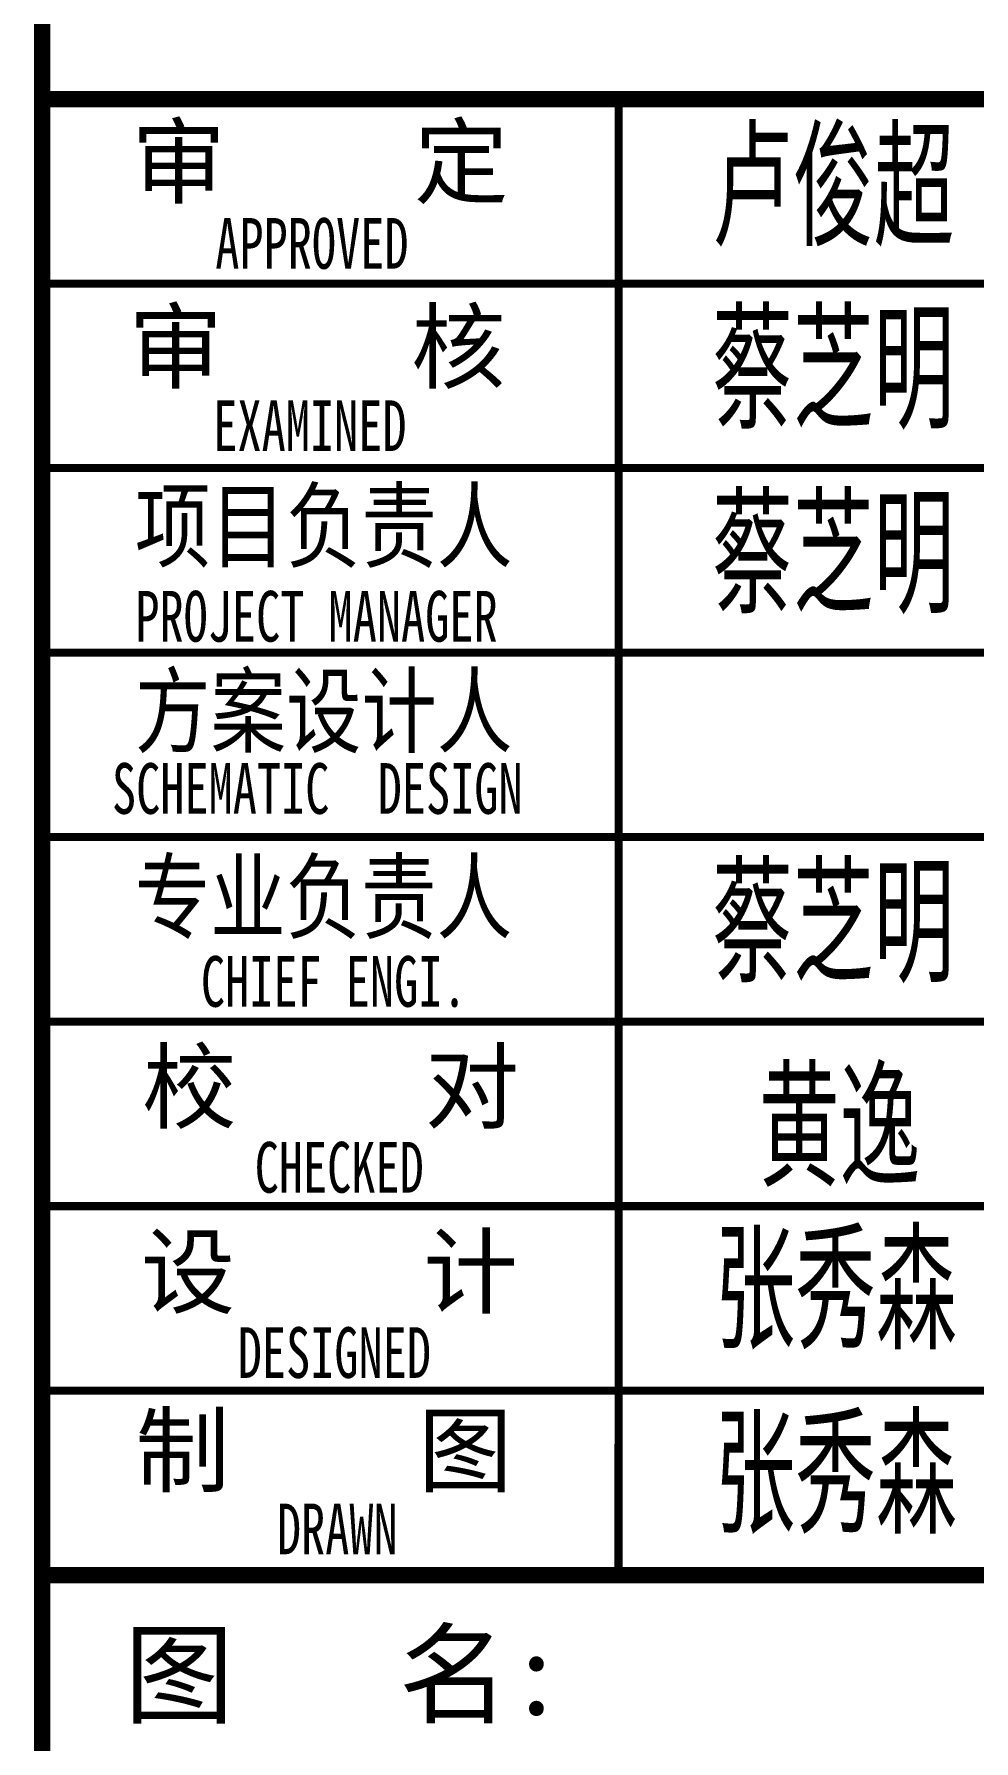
# Model space of a CAD drawing. Extents: x -518115 to 389031, y -231062 to 1628073.
# Drawn here: x 75084 to 79160, y -122545 to -115145 of the extents above; entities that cross this region are included whole.
import ezdxf
from ezdxf.enums import TextEntityAlignment as Align

# ---------------------------------------------------------------- set-up
doc = ezdxf.new("R2010")
doc.units = 0
doc.header["$LTSCALE"] = 1000
doc.header["$MEASUREMENT"] = 0
doc.layers.add('图框', color=140, linetype='Continuous')
doc.layers.add('图签文字', color=147, linetype='Continuous')
doc.styles.add('建筑图签-1', font='', dxfattribs={"width": 0.7})
doc.styles.add('建筑图签-2', font='TXT.shx', dxfattribs={"width": 0.5, "bigfont": 'HZTXT.shx'})
doc.styles.get('建筑图签-1').set_extended_font_data('SimHei')

# ---------------------------------------------------------------- blocks, each defined once
blk = doc.blocks.new('TK')
at = {"layer": '图框'}
for points, const_width in [([(541480, 490313.7), (541480, 547713.7)], 70), ([(548480, 503514), (541480, 503514)], 70), ([(541480, 503514), (548480, 503514)], 70), ([(543979.5, 497114), (543980, 503514)], 35), ([(541480, 502714), (548480, 502714)], 35), ([(541480, 501914), (548480, 501914)], 35), ([(541480, 501114), (548480, 501114)], 35), ([(541480, 500314), (548480, 500314)], 35), ([(541480, 499514), (548480, 499514)], 35), ([(541480, 498714), (548480, 498714)], 35), ([(541480, 497914), (548480, 497914)], 35), ([(541480, 497114), (548480, 497114)], 70)]:
    blk.add_lwpolyline(points, dxfattribs=dict(at, const_width=const_width))
at = {"layer": '图框', "style": '建筑图签-1', "width": 0.7}
for s, p in [('APPROVED ', (542230.6, 502778.4)), ('EXAMINED  ', (542222, 501987.8, -1799)), ('PROJECT MANAGER', (541883.8, 501161.6, -1799)), ('SCHEMATIC  DESIGN', (541782.6, 500415, -1799))]:
    blk.add_text(s, height=220, dxfattribs=at).set_placement(p)
for s, p in [('CHIEF ENGI.', (542744.4, 499688.5)), ('CHECKED  ', (542873, 498882.4)), ('DESIGNED ', (542799.5, 498079.1)), (' DRAWN   ', (542864.5, 497314.2))]:
    blk.add_text(s, height=220, dxfattribs=at).set_placement(p, align=Align.MIDDLE)
at = {"layer": '图签文字', "color": 7, "style": '建筑图签-1'}
for s, height, p in [('审    定', 300, (541867.6, 503092.9)), ('审    核', 300, (541854.5, 502290.6)), ('校    对', 300, (541913.3, 499081.8)), ('设    计', 300, (541907.8, 498280.2)), ('制    图', 300, (541884.8, 497505.4)), ('图   名:', 350, (541835.2, 496508.8))]:
    blk.add_text(s, height=height, dxfattribs=at).set_placement(p)
at = {"layer": '图签文字', "color": 1, "style": '建筑图签-2', "width": 0.7}
for s, p in [('卢俊超', (544386.1, 502875.5)), ('蔡芝明', (544386.1, 502084.6)), ('蔡芝明', (544386.1, 501284.6)), ('蔡芝明', (544386.1, 499684.6)), ('黄逸', (544588.1, 498799.8)), ('张秀森', (544396.3, 498094.1)), ('张秀森', (544396.3, 497294.1))]:
    blk.add_text(s, height=500, dxfattribs=at).set_placement(p)
at = {"layer": '图签文字', "color": 7, "style": '建筑图签-1', "width": 0.8}
for s, p in [('项目负责人', (541882.4, 501514.3)), ('方案设计人', (541882.4, 500711.8)), ('专业负责人', (541881.2, 499905.3))]:
    blk.add_text(s, height=300, dxfattribs=at).set_placement(p)

msp = doc.modelspace()

# ---------------------------------------------------------------- block references
msp.add_blockref('TK', (-466360.9, -618940.3))

doc.saveas('drawing.dxf')
